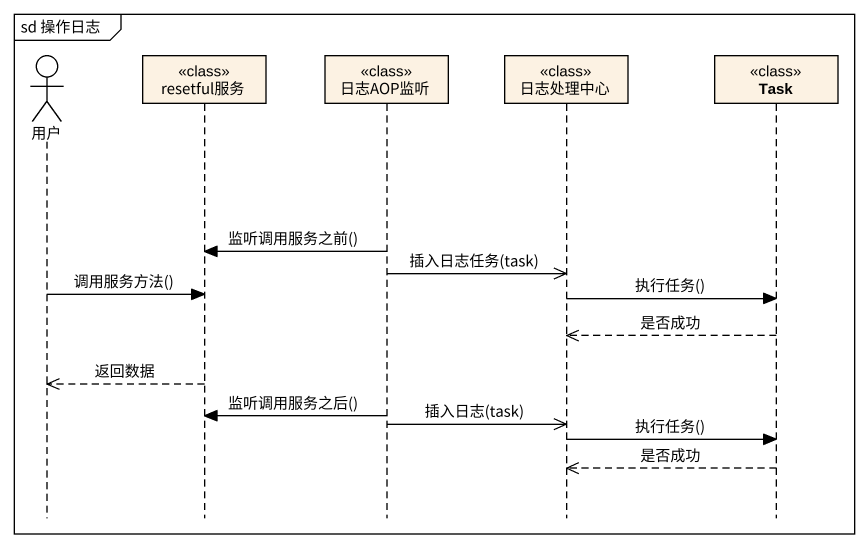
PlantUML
@startuml
mainframe sd 操作日志
hide footbox
actor 用户
participant resetful服务 <<class>>
participant 日志AOP监听 <<class>>
participant 日志处理中心 <<class>>
participant Task <<class>>

日志AOP监听 -> resetful服务 : 监听调用服务之前()
日志AOP监听 ->> 日志处理中心 : 插入日志任务(task)
用户 -> resetful服务 : 调用服务方法()
日志处理中心 -> Task : 执行任务()
Task -->> 日志处理中心 : 是否成功
resetful服务 -->> 用户 : 返回数据
日志AOP监听 -> resetful服务 : 监听调用服务之后()
日志AOP监听 ->> 日志处理中心 : 插入日志(task)
日志处理中心 -> Task : 执行任务()
Task -->> 日志处理中心 : 是否成功
@enduml
